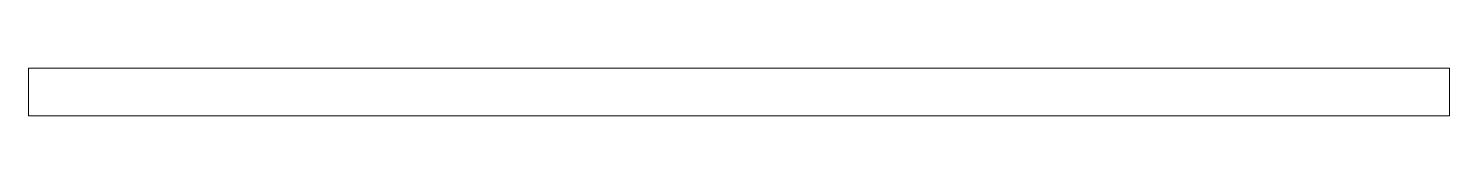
# Paper-space layout '_Left' of a CAD drawing. Header units: millimetres. Extents: x -89 to 89, y -3 to 3.
import ezdxf

# ---------------------------------------------------------------- set-up
doc = ezdxf.new("R2010")
doc.units = ezdxf.units.MM

psp = doc.layouts.new('_Left')

# ---------------------------------------------------------------- linework, layer by layer
at = {"color": 7, "linetype": 'Continuous', "lineweight": 15}
for p, q in [((-89.2, 3), (-89.2, -3)), ((-89.2, 3), (89.2, 3)), ((89.2, 3), (89.2, -3)), ((-89.2, -3), (89.2, -3))]:
    psp.add_line(p, q, dxfattribs=at)

doc.saveas('drawing.dxf')
